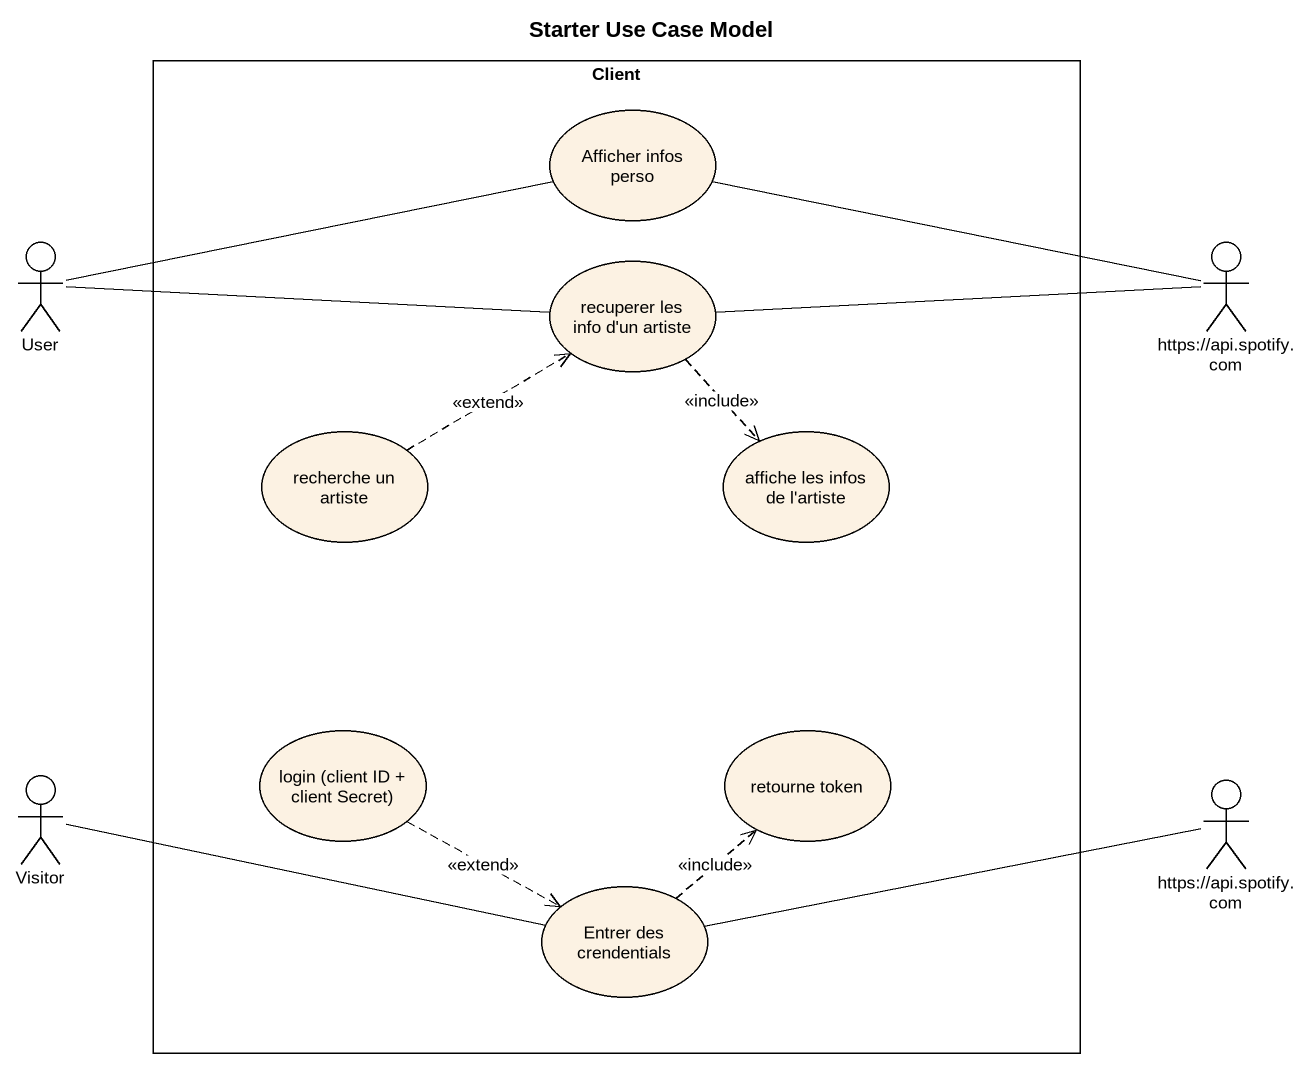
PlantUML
@startuml
title Starter Use Case Model
rectangle Client {
  usecase "Afficher infos perso" as Afficher_infos_perso
  usecase "recuperer les info d'un artiste" as recuperer_les_info_d_un
  usecase "recherche un artiste" as recherche_un_artiste
  usecase "affiche les infos de l'artiste" as affiche_les_infos_de_l
  usecase "login (client ID + client Secret)" as login_client_ID_client
  usecase "retourne token" as retourne_token
  usecase "Entrer des crendentials" as Entrer_des_crendentials
}
actor User
actor "https://api.spotify.com" as https_api_spotify_com
actor Visitor
actor "https://api.spotify.com" as https_api_spotify_com_2
Afficher_infos_perso -right- https_api_spotify_com
User -right- Afficher_infos_perso
User -right- recuperer_les_info_d_un
recuperer_les_info_d_un -right- https_api_spotify_com
recuperer_les_info_d_un ..> affiche_les_infos_de_l : <<include>>
recherche_un_artiste .right.> recuperer_les_info_d_un : <<extend>>
Visitor -right- Entrer_des_crendentials
login_client_ID_client .right.> Entrer_des_crendentials : <<extend>>
Entrer_des_crendentials .up.> retourne_token : <<include>>
Entrer_des_crendentials -right- https_api_spotify_com_2
@enduml
